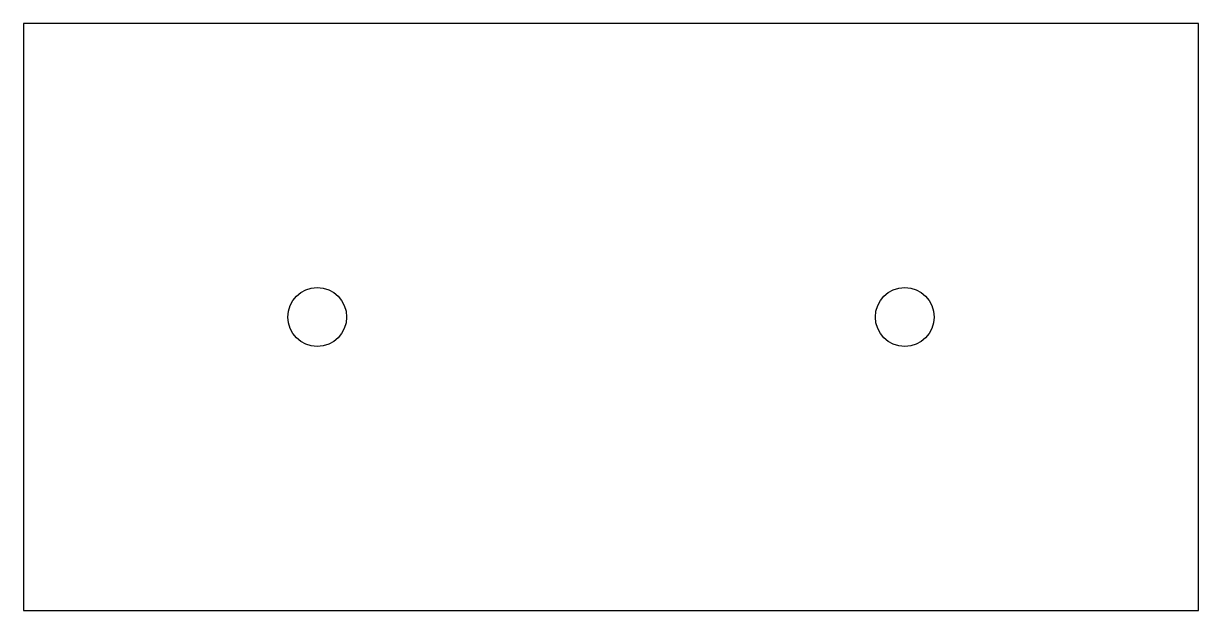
# Model space of a CAD drawing. Header units: inches. Extents: x 0 to 100, y 0 to 50.
import ezdxf

# ---------------------------------------------------------------- set-up
doc = ezdxf.new("R2010")
doc.units = ezdxf.units.IN
doc.layers.get('0').update_dxf_attribs({"linetype": 'CONTINUOUS'})

msp = doc.modelspace()

# ---------------------------------------------------------------- linework, layer by layer
for p, q in [((100, 50), (0, 50)), ((0, 50), (0, 0)), ((100, 0), (100, 50)), ((0, 0), (100, 0))]:
    msp.add_line(p, q)
for centre in [(25, 25), (75, 25)]:
    msp.add_circle(centre, 2.5)

doc.saveas('drawing.dxf')
